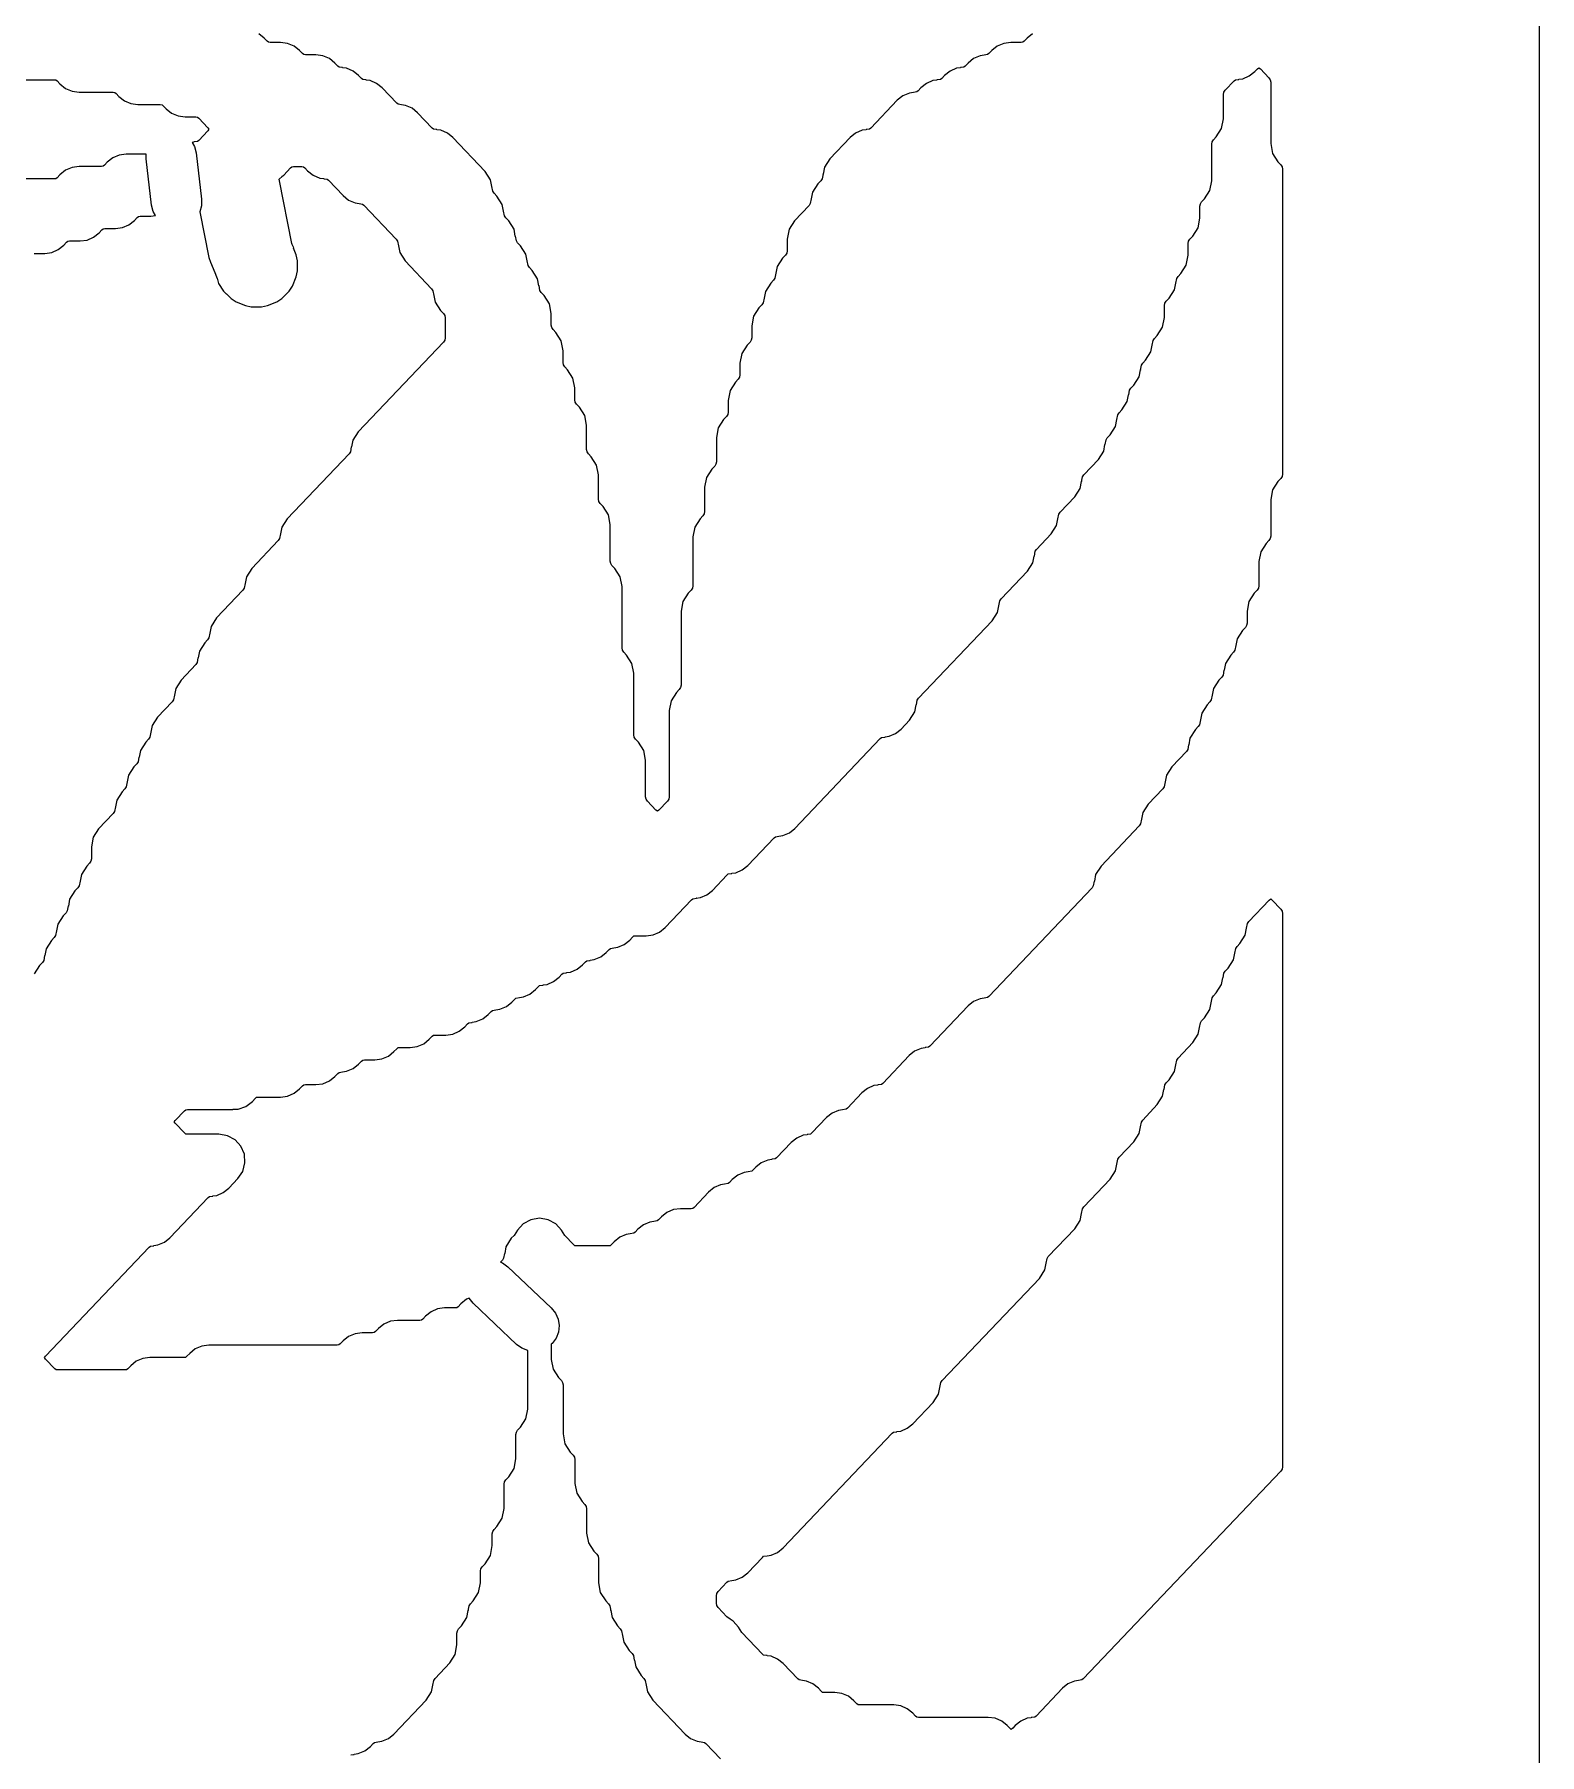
# Model space of a CAD drawing. Header units: millimetres. Extents: x 0 to 63, y 0 to 126.
# Drawn here: x 34.59 to 63.27, y 62.53 to 95.29 of the extents above; entities that cross this region are included whole.
import ezdxf

# ---------------------------------------------------------------- set-up
doc = ezdxf.new("R2010")
doc.units = ezdxf.units.MM
doc.layers.add('CUT', color=1, linetype='Continuous')

msp = doc.modelspace()

# ---------------------------------------------------------------- linework, layer by layer
at = {"layer": 'CUT'}
for points in [[(50.134, 126), (42.134, 126), (42.134, 123), (21.134, 123), (21.134, 126), (13.134, 126), (13.134, 123), (0, 123), (0, 3), (13.134, 3), (13.134, 0), (21.134, 0), (21.134, 3), (42.134, 3), (42.134, 0), (50.134, 0), (50.134, 3), (63.2679, 3), (63.2679, 123), (50.134, 123)], [(48.5513, 66.3126), (48.5509, 66.3157), (48.6276, 66.3262), (48.7513, 66.3793), (48.8564, 66.4635), (50.932, 68.6464), (50.9572, 68.6665), (51.0226, 68.6754), (51.0222, 68.6786), (51.0989, 68.689), (51.2227, 68.7421), (51.3278, 68.8264), (51.7163, 69.235), (51.8183, 69.394), (51.8429, 69.522), (51.845, 69.5216), (51.8625, 69.6126), (51.8868, 69.6506), (53.7383, 71.5978), (53.8403, 71.7569), (53.8649, 71.8848), (53.867, 71.8844), (53.8845, 71.9755), (53.9088, 72.0134), (54.4123, 72.543), (54.5143, 72.702), (54.5389, 72.83), (54.541, 72.8296), (54.5585, 72.9206), (54.5828, 72.9586), (55.0863, 73.4881), (55.1883, 73.6472), (55.2129, 73.7751), (55.215, 73.7747), (55.2325, 73.8658), (55.2568, 73.9037), (55.5356, 74.197), (55.6376, 74.356), (55.6622, 74.484), (55.6643, 74.4836), (55.6818, 74.5747), (55.7061, 74.6126), (55.985, 74.9059), (56.0869, 75.0649), (56.1116, 75.1929), (56.1136, 75.1925), (56.1311, 75.2835), (56.1555, 75.3215), (56.2096, 75.3784), (56.3116, 75.5375), (56.3362, 75.6654), (56.3383, 75.665), (56.3558, 75.7561), (56.3801, 75.794), (56.659, 76.0873), (56.7609, 76.2463), (56.7856, 76.3743), (56.7876, 76.3739), (56.8051, 76.465), (56.8295, 76.5029), (56.8836, 76.5599), (56.9856, 76.7189), (57.0102, 76.8469), (57.0123, 76.8465), (57.0298, 76.9375), (57.0541, 76.9755), (57.1083, 77.0324), (57.2103, 77.1915), (57.2349, 77.3194), (57.2369, 77.319), (57.2545, 77.4101), (57.2788, 77.448), (57.333, 77.505), (57.4349, 77.664), (57.4596, 77.792), (57.4616, 77.7916), (57.4791, 77.8827), (57.5035, 77.9206), (57.5576, 77.9776), (57.6596, 78.1366), (57.6842, 78.2646), (57.6863, 78.2642), (57.7038, 78.3552), (57.7281, 78.3932), (58.1166, 78.8018), (58.1446, 78.823), (58.1726, 78.8018), (58.3364, 78.6295), (58.3608, 78.5915), (58.3693, 78.5473), (58.3693, 68.0097), (58.3608, 67.9654), (58.3364, 67.9275), (54.5733, 63.9697), (54.5481, 63.9495), (54.4826, 63.9406), (54.483, 63.9374), (54.4064, 63.927), (54.2826, 63.8739), (54.1775, 63.7897), (53.6746, 63.2608), (53.6494, 63.2406), (53.5839, 63.2317), (53.5844, 63.2286), (53.5077, 63.2181), (53.3839, 63.165), (53.2788, 63.0808), (53.2299, 63.0294), (53.202, 63.0082), (53.174, 63.0294), (53.1251, 63.0808), (53.02, 63.165), (52.8962, 63.2181), (52.7628, 63.2363), (51.4384, 63.2363), (51.4065, 63.2406), (51.3813, 63.2608), (51.3278, 63.3171), (51.2227, 63.4013), (51.0989, 63.4544), (50.9654, 63.4726), (50.3151, 63.4726), (50.2832, 63.4769), (50.258, 63.4971), (50.2044, 63.5534), (50.0993, 63.6376), (49.9756, 63.6907), (49.8421, 63.7089), (49.6411, 63.7089), (49.6092, 63.7132), (49.584, 63.7334), (49.5304, 63.7897), (49.4253, 63.8739), (49.3016, 63.927), (49.2249, 63.9374), (49.2253, 63.9406), (49.1598, 63.9495), (49.1346, 63.9697), (48.8564, 64.2623), (48.7513, 64.3465), (48.6276, 64.3996), (48.5509, 64.41), (48.5513, 64.4132), (48.4858, 64.4221), (48.4607, 64.4422), (48.0675, 64.8558), (48.0041, 64.9547), (47.9064, 65.0662), (47.8456, 65.1038), (47.7867, 65.1511), (47.6181, 65.3283), (47.5938, 65.3663), (47.5853, 65.4105), (47.5853, 65.5515), (47.5938, 65.5958), (47.6181, 65.6337), (47.7867, 65.8109), (47.8118, 65.8311), (47.8773, 65.84), (47.8769, 65.8432), (47.9536, 65.8536), (48.0773, 65.9067), (48.1824, 65.9909), (48.4607, 66.2835), (48.4858, 66.3037)]]:
    msp.add_lwpolyline(points, close=True, dxfattribs=at)
for points in [[(53.6086, 95.3001), (53.5035, 95.2158), (53.4499, 95.1595), (53.4248, 95.1394), (53.3928, 95.135), (53.1918, 95.135), (53.0584, 95.1169), (52.9346, 95.0638), (52.8295, 94.9796), (52.7759, 94.9232), (52.7508, 94.9031), (52.6853, 94.8942), (52.6857, 94.891), (52.609, 94.8806), (52.4852, 94.8275), (52.3801, 94.7433), (52.3266, 94.687), (52.3014, 94.6668), (52.2359, 94.6579), (52.2364, 94.6547), (52.1597, 94.6443), (52.0359, 94.5912), (51.9308, 94.507), (51.8773, 94.4507), (51.8521, 94.4305), (51.7866, 94.4216), (51.787, 94.4184), (51.7104, 94.408), (51.5866, 94.3549), (51.4815, 94.2707), (51.4279, 94.2144), (51.4028, 94.1942), (51.3373, 94.1853), (51.3377, 94.1822), (51.261, 94.1717), (51.1372, 94.1186), (51.0321, 94.0344), (50.5293, 93.5055), (50.5041, 93.4854), (50.4386, 93.4765), (50.439, 93.4733), (50.3624, 93.4629), (50.2386, 93.4098), (50.1335, 93.3255), (49.7449, 92.9169), (49.643, 92.7579), (49.6184, 92.6299), (49.6163, 92.6303), (49.5988, 92.5393), (49.5745, 92.5013), (49.5203, 92.4443), (49.4183, 92.2853), (49.3937, 92.1573), (49.3916, 92.1577), (49.3741, 92.0667), (49.3498, 92.0288), (49.0709, 91.7355), (48.969, 91.5765), (48.9333, 91.391), (48.9333, 91.1658), (48.9248, 91.1215), (48.9005, 91.0836), (48.8463, 91.0266), (48.7443, 90.8676), (48.7197, 90.7396), (48.7176, 90.74), (48.7001, 90.649), (48.6758, 90.611), (48.6216, 90.5541), (48.5196, 90.395), (48.495, 90.2671), (48.493, 90.2674), (48.4754, 90.1764), (48.4511, 90.1385), (48.3969, 90.0815), (48.295, 89.9225), (48.2593, 89.7369), (48.2593, 89.5118), (48.2508, 89.4675), (48.2265, 89.4296), (48.1723, 89.3726), (48.0703, 89.2136), (48.0346, 89.0281), (48.0346, 88.8029), (48.0261, 88.7587), (48.0018, 88.7207), (47.9476, 88.6638), (47.8456, 88.5047), (47.81, 88.3192), (47.81, 88.0941), (47.8014, 88.0498), (47.7771, 88.0119), (47.7229, 87.9549), (47.621, 87.7959), (47.5853, 87.6104), (47.5853, 87.1489), (47.5768, 87.1047), (47.5525, 87.0667), (47.4983, 87.0097), (47.3963, 86.8507), (47.3606, 86.6652), (47.3606, 86.2038), (47.3521, 86.1595), (47.3278, 86.1216), (47.2736, 86.0646), (47.1716, 85.9056), (47.136, 85.7201), (47.136, 84.7861), (47.1274, 84.7418), (47.1031, 84.7039), (47.0489, 84.6469), (46.947, 84.4879), (46.9113, 84.3023), (46.9113, 82.8958), (46.9028, 82.8515), (46.8785, 82.8136), (46.8243, 82.7566), (46.7223, 82.5976), (46.6866, 82.4121), (46.6866, 80.7692), (46.6781, 80.7249), (46.6538, 80.687), (46.49, 80.5147), (46.462, 80.4935), (46.434, 80.5147), (46.2701, 80.687), (46.2458, 80.7249), (46.2373, 80.7692), (46.2373, 81.4669), (46.2016, 81.6524), (46.0996, 81.8114), (46.0455, 81.8684), (46.0211, 81.9064), (46.0126, 81.9506), (46.0126, 83.1209), (45.9769, 83.3064), (45.875, 83.4654), (45.8208, 83.5224), (45.7965, 83.5604), (45.788, 83.6046), (45.788, 84.7749), (45.7523, 84.9604), (45.6503, 85.1195), (45.5961, 85.1764), (45.5718, 85.2144), (45.5633, 85.2586), (45.5633, 85.9564), (45.5276, 86.1419), (45.4256, 86.3009), (45.3715, 86.3579), (45.3471, 86.3958), (45.3386, 86.4401), (45.3386, 86.9015), (45.3029, 87.087), (45.201, 87.246), (45.1468, 87.303), (45.1225, 87.341), (45.114, 87.3852), (45.114, 87.8467), (45.0783, 88.0322), (44.9763, 88.1912), (44.9221, 88.2482), (44.8978, 88.2861), (44.8893, 88.3304), (44.8893, 88.5555), (44.8536, 88.741), (44.7516, 88.9), (44.6975, 88.957), (44.6731, 88.995), (44.6646, 89.0392), (44.6646, 89.2644), (44.6289, 89.4499), (44.527, 89.6089), (44.4728, 89.6659), (44.4485, 89.7038), (44.44, 89.7481), (44.44, 89.9732), (44.4043, 90.1587), (44.3023, 90.3178), (44.2481, 90.3747), (44.2238, 90.4127), (44.2063, 90.5037), (44.2042, 90.5033), (44.1796, 90.6313), (44.0776, 90.7903), (44.0235, 90.8473), (43.9991, 90.8853), (43.9816, 90.9763), (43.9796, 90.9759), (43.9549, 91.1039), (43.853, 91.2629), (43.7988, 91.3199), (43.7745, 91.3578), (43.757, 91.4489), (43.7549, 91.4485), (43.7303, 91.5765), (43.6283, 91.7355), (43.5741, 91.7925), (43.5498, 91.8304), (43.5323, 91.9215), (43.5302, 91.9211), (43.5056, 92.049), (43.4036, 92.2081), (43.3495, 92.265), (43.3251, 92.303), (43.3076, 92.394), (43.3056, 92.3936), (43.2809, 92.5216), (43.179, 92.6806), (42.5658, 93.3255), (42.4607, 93.4098), (42.3369, 93.4629), (42.2602, 93.4733), (42.2606, 93.4765), (42.1952, 93.4854), (42.17, 93.5055), (41.8918, 93.7981), (41.7867, 93.8823), (41.6629, 93.9354), (41.5862, 93.9459), (41.5866, 93.949), (41.5212, 93.9579), (41.496, 93.9781), (41.2178, 94.2707), (41.1127, 94.3549), (40.9889, 94.408), (40.9122, 94.4184), (40.9126, 94.4216), (40.8472, 94.4305), (40.822, 94.4507), (40.7685, 94.507), (40.6633, 94.5912), (40.5396, 94.6443), (40.4629, 94.6547), (40.4633, 94.6579), (40.3978, 94.6668), (40.3727, 94.687), (40.3191, 94.7433), (40.214, 94.8275), (40.0902, 94.8806), (39.9568, 94.8987), (39.7558, 94.8987), (39.7238, 94.9031), (39.6987, 94.9232), (39.6451, 94.9796), (39.54, 95.0638), (39.4162, 95.1169), (39.2828, 95.135), (39.0818, 95.135), (39.0498, 95.1394), (39.0247, 95.1595), (38.9711, 95.2158), (38.866, 95.3001)], [(32.7911, 94.4262), (34.9701, 94.4262), (35.0021, 94.4218), (35.0273, 94.4016), (35.0808, 94.3453), (35.1859, 94.2611), (35.3097, 94.208), (35.4432, 94.1899), (36.0935, 94.1899), (36.1254, 94.1855), (36.1506, 94.1654), (36.2041, 94.1091), (36.3093, 94.0248), (36.433, 93.9717), (36.5665, 93.9536), (36.9921, 93.9536), (37.0241, 93.9492), (37.0493, 93.9291), (37.1028, 93.8728), (37.2079, 93.7885), (37.3317, 93.7354), (37.4652, 93.7173), (37.6661, 93.7173), (37.6981, 93.713), (37.7233, 93.6928), (37.8984, 93.5086), (37.9176, 93.481), (37.8984, 93.4534), (37.7233, 93.2692), (37.6981, 93.2491), (37.6326, 93.2402), (37.6331, 93.237), (37.6011, 93.2327), (37.6449, 93.1543), (37.6756, 93.0328), (37.7791, 92.1507), (37.7774, 92.0254), (37.7451, 91.9114), (37.918, 91.0422), (37.9465, 90.9484), (38.0274, 90.753), (38.0437, 90.7243), (38.0684, 90.6552), (38.0703, 90.6456), (38.0773, 90.647), (38.1004, 90.5457), (38.1959, 90.399), (38.2462, 90.3453), (38.2512, 90.35), (38.3403, 90.2609), (38.4345, 90.198), (38.6147, 90.1233), (38.7258, 90.1013), (38.9208, 90.1013), (39.0319, 90.1233), (39.2121, 90.198), (39.3063, 90.2609), (39.4442, 90.3989), (39.5072, 90.493), (39.5818, 90.6733), (39.6039, 90.7843), (39.6039, 90.9794), (39.5818, 91.0905), (39.5282, 91.2198), (39.5331, 91.2221), (39.5019, 91.2881), (39.4986, 91.3072), (39.2594, 92.5001), (39.2578, 92.5336), (39.3102, 92.5811), (39.3074, 92.5842), (39.3432, 92.6101), (39.474, 92.7476), (39.4992, 92.7678), (39.5311, 92.7722), (39.6881, 92.7722), (39.7201, 92.7678), (39.7453, 92.7476), (39.7988, 92.6913), (39.9039, 92.6071), (40.0277, 92.554), (40.1044, 92.5436), (40.104, 92.5404), (40.1694, 92.5315), (40.1946, 92.5114), (40.4728, 92.2188), (40.5779, 92.1345), (40.7017, 92.0814), (40.7784, 92.071), (40.778, 92.0678), (40.8434, 92.0589), (40.8686, 92.0388), (41.4865, 91.389), (41.5108, 91.351), (41.5283, 91.26), (41.5304, 91.2604), (41.555, 91.1324), (41.6569, 90.9734), (42.1605, 90.4438), (42.1848, 90.4059), (42.2023, 90.3148), (42.2044, 90.3152), (42.229, 90.1873), (42.3309, 90.0282), (42.3851, 89.9712), (42.4095, 89.9333), (42.418, 89.8891), (42.418, 89.5118), (42.4095, 89.4675), (42.3851, 89.4296), (40.7583, 87.7186), (40.6563, 87.5596), (40.6317, 87.4316), (40.6296, 87.432), (40.6121, 87.341), (40.5878, 87.303), (39.4103, 86.0646), (39.3083, 85.9056), (39.2837, 85.7776), (39.2816, 85.778), (39.2641, 85.6869), (39.2398, 85.649), (38.7363, 85.1195), (38.6343, 84.9604), (38.6097, 84.8325), (38.6076, 84.8328), (38.5901, 84.7418), (38.5658, 84.7039), (38.0623, 84.1743), (37.9603, 84.0153), (37.9357, 83.8873), (37.9336, 83.8877), (37.9161, 83.7967), (37.8918, 83.7587), (37.8376, 83.7017), (37.7357, 83.5427), (37.711, 83.4147), (37.709, 83.4151), (37.6915, 83.3241), (37.6671, 83.2861), (37.3883, 82.9929), (37.2863, 82.8338), (37.2617, 82.7059), (37.2596, 82.7063), (37.2421, 82.6152), (37.2178, 82.5773), (36.939, 82.284), (36.837, 82.125), (36.8124, 81.997), (36.8103, 81.9974), (36.7928, 81.9064), (36.7685, 81.8684), (36.7143, 81.8114), (36.6123, 81.6524), (36.5877, 81.5244), (36.5856, 81.5248), (36.5681, 81.4338), (36.5438, 81.3958), (36.4896, 81.3389), (36.3877, 81.1798), (36.363, 81.0519), (36.361, 81.0523), (36.3435, 80.9612), (36.3191, 80.9233), (36.265, 80.8663), (36.163, 80.7073), (36.1384, 80.5793), (36.1363, 80.5797), (36.1188, 80.4886), (36.0945, 80.4507), (35.8156, 80.1574), (35.7137, 79.9984), (35.678, 79.8129), (35.678, 79.5877), (35.6695, 79.5435), (35.6451, 79.5055), (35.591, 79.4486), (35.489, 79.2895), (35.4644, 79.1616), (35.4623, 79.162), (35.4448, 79.0709), (35.4205, 79.033), (35.3663, 78.976), (35.2643, 78.817), (35.2397, 78.689), (35.2376, 78.6894), (35.2201, 78.5983), (35.1958, 78.5604), (35.1416, 78.5034), (35.0397, 78.3444), (35.015, 78.2164), (35.013, 78.2168), (34.9955, 78.1258), (34.9711, 78.0878), (34.917, 78.0308), (34.815, 77.8718), (34.7904, 77.7438), (34.7883, 77.7442), (34.7708, 77.6532), (34.7465, 77.6153), (34.6923, 77.5583), (34.5903, 77.3992)], [(40.6225, 62.5231), (40.688, 62.532), (40.6875, 62.5351), (40.7642, 62.5456), (40.888, 62.5987), (40.9931, 62.6829), (41.0467, 62.7392), (41.0718, 62.7594), (41.1373, 62.7683), (41.1369, 62.7714), (41.2136, 62.7819), (41.3373, 62.835), (41.4425, 62.9192), (42.0556, 63.5641), (42.1576, 63.7231), (42.1822, 63.8511), (42.1843, 63.8507), (42.2018, 63.9417), (42.2261, 63.9797), (42.505, 64.273), (42.6069, 64.432), (42.6426, 64.6175), (42.6426, 64.8426), (42.6511, 64.8869), (42.6755, 64.9248), (42.7296, 64.9818), (42.8316, 65.1408), (42.8562, 65.2688), (42.8583, 65.2684), (42.8758, 65.3595), (42.9001, 65.3974), (42.9543, 65.4544), (43.0563, 65.6134), (43.092, 65.7989), (43.092, 66.0241), (43.1005, 66.0683), (43.1248, 66.1063), (43.179, 66.1632), (43.2809, 66.3223), (43.3166, 66.5078), (43.3166, 66.7329), (43.3251, 66.7772), (43.3495, 66.8151), (43.4036, 66.8721), (43.5056, 67.0311), (43.5413, 67.2166), (43.5413, 67.6781), (43.5498, 67.7223), (43.5741, 67.7603), (43.6283, 67.8173), (43.7303, 67.9763), (43.766, 68.1618), (43.766, 68.6232), (43.7745, 68.6675), (43.7988, 68.7054), (43.853, 68.7624), (43.9549, 68.9214), (43.9906, 69.1069), (43.9906, 70.2225), (43.8804, 70.2649), (43.7791, 70.3386), (42.9531, 71.1239), (42.8751, 71.2204), (42.8246, 71.1988), (42.7195, 71.1146), (42.6659, 71.0583), (42.6408, 71.0381), (42.6088, 71.0338), (42.4078, 71.0338), (42.2744, 71.0156), (42.1506, 70.9625), (42.0455, 70.8783), (41.9919, 70.822), (41.9668, 70.8018), (41.9348, 70.7975), (41.5092, 70.7975), (41.3757, 70.7793), (41.2519, 70.7262), (41.1468, 70.642), (41.0933, 70.5857), (41.0681, 70.5655), (41.0361, 70.5612), (40.8352, 70.5612), (40.7017, 70.543), (40.5779, 70.4899), (40.4728, 70.4057), (40.4193, 70.3494), (40.3941, 70.3292), (40.3621, 70.3249), (37.9145, 70.3249), (37.781, 70.3068), (37.6573, 70.2536), (37.5521, 70.1694), (37.4986, 70.1131), (37.4734, 70.093), (37.4415, 70.0886), (36.7912, 70.0886), (36.6577, 70.0705), (36.5339, 70.0174), (36.4288, 69.9331), (36.3753, 69.8768), (36.3501, 69.8567), (36.3181, 69.8523), (35.0378, 69.8523), (35.0058, 69.8567), (34.9807, 69.8768), (34.8055, 70.061), (34.7863, 70.0886), (34.8055, 70.1162), (36.778, 72.1907), (36.8032, 72.2108), (36.8686, 72.2197), (36.8682, 72.2229), (36.9449, 72.2333), (37.0687, 72.2864), (37.1738, 72.3707), (37.9013, 73.1358), (37.9265, 73.156), (37.992, 73.1649), (37.9916, 73.1681), (38.0682, 73.1785), (38.192, 73.2316), (38.2971, 73.3158), (38.4696, 73.4972), (38.5624, 73.6346), (38.6051, 73.7947), (38.5931, 73.96), (38.5277, 74.1123), (38.4162, 74.2349), (38.2707, 74.3143), (38.1073, 74.3418), (37.5091, 74.3418), (37.4772, 74.3461), (37.452, 74.3663), (37.2769, 74.5505), (37.2577, 74.5781), (37.2769, 74.6057), (37.452, 74.7898), (37.4772, 74.81), (37.5091, 74.8143), (38.374, 74.8143), (38.374, 74.819), (38.4725, 74.8212), (38.6206, 74.8732), (38.7453, 74.9686), (38.8, 75.0261), (38.8252, 75.0463), (38.8571, 75.0506), (39.2828, 75.0506), (39.4162, 75.0688), (39.54, 75.1219), (39.6451, 75.2061), (39.6987, 75.2624), (39.7238, 75.2826), (39.7558, 75.2869), (39.9568, 75.2869), (40.0902, 75.3051), (40.214, 75.3582), (40.3191, 75.4424), (40.3727, 75.4987), (40.3978, 75.5189), (40.4633, 75.5278), (40.4629, 75.5309), (40.5396, 75.5413), (40.6633, 75.5945), (40.7685, 75.6787), (40.822, 75.735), (40.8472, 75.7551), (40.8791, 75.7595), (41.0801, 75.7595), (41.2136, 75.7776), (41.3373, 75.8307), (41.4425, 75.915), (41.496, 75.9713), (41.5212, 75.9914), (41.5531, 75.9958), (41.7541, 75.9958), (41.8876, 76.0139), (42.0113, 76.067), (42.1165, 76.1512), (42.17, 76.2076), (42.1952, 76.2277), (42.2271, 76.2321), (42.4281, 76.2321), (42.5616, 76.2502), (42.6853, 76.3033), (42.7905, 76.3875), (42.844, 76.4438), (42.8692, 76.464), (42.9346, 76.4729), (42.9342, 76.4761), (43.0109, 76.4865), (43.1347, 76.5396), (43.2398, 76.6238), (43.2933, 76.6801), (43.3185, 76.7003), (43.384, 76.7092), (43.3835, 76.7124), (43.4602, 76.7228), (43.584, 76.7759), (43.6891, 76.8601), (43.7427, 76.9164), (43.7678, 76.9366), (43.8333, 76.9455), (43.8329, 76.9486), (43.9096, 76.9591), (44.0333, 77.0122), (44.1385, 77.0964), (44.192, 77.1527), (44.2172, 77.1729), (44.2826, 77.1818), (44.2822, 77.1849), (44.3589, 77.1954), (44.4827, 77.2485), (44.5878, 77.3327), (44.6413, 77.389), (44.6665, 77.4092), (44.732, 77.4181), (44.7315, 77.4212), (44.8082, 77.4316), (44.932, 77.4848), (45.0371, 77.569), (45.0907, 77.6253), (45.1158, 77.6454), (45.1813, 77.6543), (45.1809, 77.6575), (45.2576, 77.6679), (45.3813, 77.721), (45.4865, 77.8053), (45.54, 77.8616), (45.5652, 77.8817), (45.6306, 77.8906), (45.6302, 77.8938), (45.7069, 77.9042), (45.8307, 77.9573), (45.9358, 78.0415), (45.9893, 78.0978), (46.0145, 78.118), (46.0465, 78.1224), (46.2474, 78.1224), (46.3809, 78.1405), (46.5047, 78.1936), (46.6098, 78.2778), (47.1127, 78.8067), (47.1378, 78.8269), (47.2033, 78.8358), (47.2029, 78.8389), (47.2796, 78.8494), (47.4033, 78.9025), (47.5084, 78.9867), (47.7867, 79.2793), (47.8118, 79.2995), (47.8773, 79.3084), (47.8769, 79.3115), (47.9536, 79.3219), (48.0773, 79.375), (48.1824, 79.4593), (48.6853, 79.9881), (48.7105, 80.0083), (48.776, 80.0172), (48.7755, 80.0204), (48.8522, 80.0308), (48.976, 80.0839), (49.0811, 80.1681), (50.7073, 81.8784), (50.7325, 81.8986), (50.798, 81.9075), (50.7975, 81.9107), (50.8742, 81.9211), (50.998, 81.9742), (51.1031, 82.0584), (51.267, 82.2308), (51.3689, 82.3898), (51.3936, 82.5178), (51.3956, 82.5174), (51.4131, 82.6084), (51.4375, 82.6464), (52.8396, 84.1211), (52.9416, 84.2801), (52.9662, 84.4081), (52.9683, 84.4077), (52.9858, 84.4987), (53.0101, 84.5366), (53.5136, 85.0662), (53.6156, 85.2252), (53.6402, 85.3532), (53.6423, 85.3528), (53.6598, 85.4439), (53.6841, 85.4818), (53.963, 85.7751), (54.0649, 85.9341), (54.0896, 86.0621), (54.0916, 86.0617), (54.1091, 86.1527), (54.1335, 86.1907), (54.4123, 86.4839), (54.5143, 86.6429), (54.5389, 86.7709), (54.541, 86.7705), (54.5585, 86.8616), (54.5828, 86.8995), (54.8616, 87.1928), (54.9636, 87.3518), (54.9882, 87.4798), (54.9903, 87.4794), (55.0078, 87.5704), (55.0321, 87.6084), (55.0863, 87.6654), (55.1883, 87.8244), (55.2129, 87.9524), (55.215, 87.952), (55.2325, 88.043), (55.2568, 88.0809), (55.311, 88.1379), (55.4129, 88.297), (55.4376, 88.4249), (55.4396, 88.4245), (55.4571, 88.5156), (55.4815, 88.5535), (55.5356, 88.6105), (55.6376, 88.7695), (55.6622, 88.8975), (55.6643, 88.8971), (55.6818, 88.9882), (55.7061, 89.0261), (55.7603, 89.0831), (55.8623, 89.2421), (55.8869, 89.3701), (55.8889, 89.3697), (55.9065, 89.4607), (55.9308, 89.4987), (55.985, 89.5557), (56.0869, 89.7147), (56.1226, 89.9002), (56.1226, 90.1253), (56.1311, 90.1696), (56.1555, 90.2075), (56.2096, 90.2645), (56.3116, 90.4235), (56.3362, 90.5515), (56.3383, 90.5511), (56.3558, 90.6422), (56.3801, 90.6801), (56.4343, 90.7371), (56.5363, 90.8961), (56.572, 91.0816), (56.572, 91.3068), (56.5805, 91.351), (56.6048, 91.389), (56.659, 91.4459), (56.7609, 91.605), (56.7966, 91.7905), (56.7966, 92.0156), (56.8051, 92.0599), (56.8295, 92.0978), (56.8836, 92.1548), (56.9856, 92.3138), (57.0213, 92.4993), (57.0213, 93.1971), (57.0298, 93.2413), (57.0541, 93.2793), (57.1083, 93.3362), (57.2103, 93.4953), (57.246, 93.6808), (57.246, 94.1422), (57.2545, 94.1865), (57.2788, 94.2244), (57.4473, 94.4016), (57.4725, 94.4218), (57.538, 94.4307), (57.5375, 94.4339), (57.6142, 94.4443), (57.738, 94.4974), (57.8431, 94.5816), (57.892, 94.633), (57.92, 94.6542), (57.9479, 94.633), (58.1118, 94.4607), (58.1361, 94.4228), (58.1446, 94.3785), (58.1446, 93.2082), (58.1803, 93.0227), (58.2823, 92.8637), (58.3364, 92.8067), (58.3608, 92.7688), (58.3693, 92.7245), (58.3693, 86.9126), (58.3608, 86.8684), (58.3364, 86.8304), (58.2823, 86.7735), (58.1803, 86.6144), (58.1446, 86.4289), (58.1446, 85.7312), (58.1361, 85.6869), (58.1118, 85.649), (58.0576, 85.592), (57.9556, 85.433), (57.92, 85.2475), (57.92, 84.7861), (57.9114, 84.7418), (57.8871, 84.7039), (57.8329, 84.6469), (57.731, 84.4879), (57.6953, 84.3023), (57.6953, 84.0772), (57.6868, 84.0329), (57.6624, 83.995), (57.6083, 83.938), (57.5063, 83.779), (57.4817, 83.651), (57.4796, 83.6514), (57.4621, 83.5604), (57.4378, 83.5224), (57.3836, 83.4654), (57.2816, 83.3064), (57.257, 83.1784), (57.255, 83.1788), (57.2374, 83.0878), (57.2131, 83.0499), (57.1589, 82.9929), (57.057, 82.8338), (57.0324, 82.7059), (57.0303, 82.7063), (57.0128, 82.6152), (56.9884, 82.5773), (56.9343, 82.5203), (56.8323, 82.3613), (56.8077, 82.2333), (56.8056, 82.2337), (56.7881, 82.1426), (56.7638, 82.1047), (56.7096, 82.0477), (56.6076, 81.8887), (56.583, 81.7607), (56.581, 81.7611), (56.5634, 81.6701), (56.5391, 81.6321), (56.2603, 81.3389), (56.1583, 81.1798), (56.1337, 81.0519), (56.1316, 81.0523), (56.1141, 80.9612), (56.0898, 80.9233), (55.8109, 80.63), (55.709, 80.471), (55.6844, 80.343), (55.6823, 80.3434), (55.6648, 80.2523), (55.6404, 80.2144), (54.9123, 79.4486), (54.8103, 79.2895), (54.7857, 79.1616), (54.7836, 79.162), (54.7661, 79.0709), (54.7418, 79.033), (52.7759, 76.9654), (52.7508, 76.9453), (52.6853, 76.9364), (52.6857, 76.9332), (52.609, 76.9228), (52.4852, 76.8697), (52.3801, 76.7855), (51.6526, 76.0203), (51.6274, 76.0001), (51.5619, 75.9912), (51.5624, 75.9881), (51.4857, 75.9776), (51.3619, 75.9245), (51.2568, 75.8403), (50.7539, 75.3114), (50.7288, 75.2913), (50.6633, 75.2824), (50.6637, 75.2792), (50.587, 75.2688), (50.4632, 75.2157), (50.3581, 75.1315), (50.0799, 74.8389), (50.0548, 74.8187), (49.9893, 74.8098), (49.9897, 74.8066), (49.913, 74.7962), (49.7892, 74.7431), (49.6841, 74.6589), (49.4059, 74.3663), (49.3808, 74.3461), (49.3153, 74.3372), (49.3157, 74.3341), (49.239, 74.3236), (49.1152, 74.2705), (49.0101, 74.1863), (48.7319, 73.8937), (48.7068, 73.8735), (48.6413, 73.8646), (48.6417, 73.8615), (48.565, 73.8511), (48.4412, 73.7979), (48.3361, 73.7137), (48.2826, 73.6574), (48.2574, 73.6373), (48.1919, 73.6284), (48.1924, 73.6252), (48.1157, 73.6148), (47.9919, 73.5617), (47.8868, 73.4774), (47.8333, 73.4211), (47.8081, 73.401), (47.7426, 73.3921), (47.743, 73.3889), (47.6664, 73.3785), (47.5426, 73.3254), (47.4375, 73.2412), (47.1593, 72.9486), (47.1341, 72.9284), (47.1021, 72.9241), (46.9012, 72.9241), (46.7677, 72.9059), (46.6439, 72.8528), (46.5388, 72.7686), (46.4853, 72.7123), (46.4601, 72.6921), (46.3946, 72.6832), (46.395, 72.68), (46.3184, 72.6696), (46.1946, 72.6165), (46.0895, 72.5323), (46.0359, 72.476), (46.0108, 72.4558), (45.9453, 72.4469), (45.9457, 72.4438), (45.869, 72.4333), (45.7452, 72.3802), (45.6401, 72.296), (45.5866, 72.2397), (45.5614, 72.2195), (45.5295, 72.2152), (44.9231, 72.2152), (44.8912, 72.2195), (44.866, 72.2397), (44.6975, 72.4169), (44.6362, 72.5125), (44.5247, 72.6354), (44.379, 72.715), (44.2153, 72.7426), (44.0516, 72.715), (43.9059, 72.6354), (43.7944, 72.5125), (43.7331, 72.4169), (43.6789, 72.36), (43.577, 72.2009), (43.5524, 72.073), (43.5503, 72.0734), (43.5328, 71.9823), (43.5085, 71.9444), (43.4743, 71.9084), (43.5132, 71.8934), (43.6145, 71.8197), (44.4406, 71.0344), (44.5193, 70.9369), (44.5702, 70.8224), (44.5897, 70.6987), (44.5765, 70.574), (44.5315, 70.4571), (44.4577, 70.3558), (44.44, 70.3415), (44.44, 70.0521), (44.4756, 69.8666), (44.5776, 69.7076), (44.6318, 69.6506), (44.6561, 69.6126), (44.6646, 69.5684), (44.6646, 68.6344), (44.7003, 68.4489), (44.8023, 68.2898), (44.8565, 68.2328), (44.8808, 68.1949), (44.8893, 68.1507), (44.8893, 67.6892), (44.925, 67.5037), (45.0269, 67.3447), (45.0811, 67.2877), (45.1054, 67.2498), (45.114, 67.2055), (45.114, 66.7441), (45.1496, 66.5586), (45.2516, 66.3995), (45.3058, 66.3426), (45.3301, 66.3046), (45.3386, 66.2604), (45.3386, 65.7989), (45.3743, 65.6134), (45.4763, 65.4544), (45.5305, 65.3974), (45.5548, 65.3595), (45.5723, 65.2684), (45.5744, 65.2688), (45.599, 65.1408), (45.7009, 64.9818), (45.7551, 64.9248), (45.7794, 64.8869), (45.797, 64.7958), (45.799, 64.7962), (45.8236, 64.6683), (45.9256, 64.5092), (45.9798, 64.4523), (46.0041, 64.4143), (46.0216, 64.3233), (46.0237, 64.3237), (46.0483, 64.1957), (46.1503, 64.0367), (46.2045, 63.9797), (46.2288, 63.9417), (46.2463, 63.8507), (46.2484, 63.8511), (46.273, 63.7231), (46.3749, 63.5641), (46.9881, 62.9192), (47.0932, 62.835), (47.217, 62.7819), (47.2937, 62.7714), (47.2933, 62.7683), (47.3588, 62.7594), (47.3839, 62.7392), (47.6621, 62.4466)], [(34.5885, 91.1181), (34.7894, 91.1181), (34.9229, 91.1363), (35.0467, 91.1894), (35.1518, 91.2736), (35.2053, 91.3299), (35.2305, 91.3501), (35.2625, 91.3544), (35.4634, 91.3544), (35.5969, 91.3726), (35.7207, 91.4257), (35.8258, 91.5099), (35.8793, 91.5662), (35.9045, 91.5864), (35.9365, 91.5907), (36.1374, 91.5907), (36.2709, 91.6089), (36.3947, 91.662), (36.4998, 91.7462), (36.5533, 91.8025), (36.5785, 91.8227), (36.6105, 91.827), (36.8114, 91.827), (36.9002, 91.839), (36.8564, 91.9174), (36.8257, 92.0389), (36.7222, 92.921), (36.7234, 93.0084), (36.3418, 93.0084), (36.2084, 92.9903), (36.0846, 92.9372), (35.9795, 92.853), (35.9259, 92.7967), (35.9008, 92.7765), (35.8688, 92.7722), (35.4432, 92.7722), (35.3097, 92.754), (35.1859, 92.7009), (35.0808, 92.6167), (35.0273, 92.5604), (35.0021, 92.5402), (34.9701, 92.5359), (34.3198, 92.5359)]]:
    msp.add_lwpolyline(points, dxfattribs=at)

doc.saveas('drawing.dxf')
